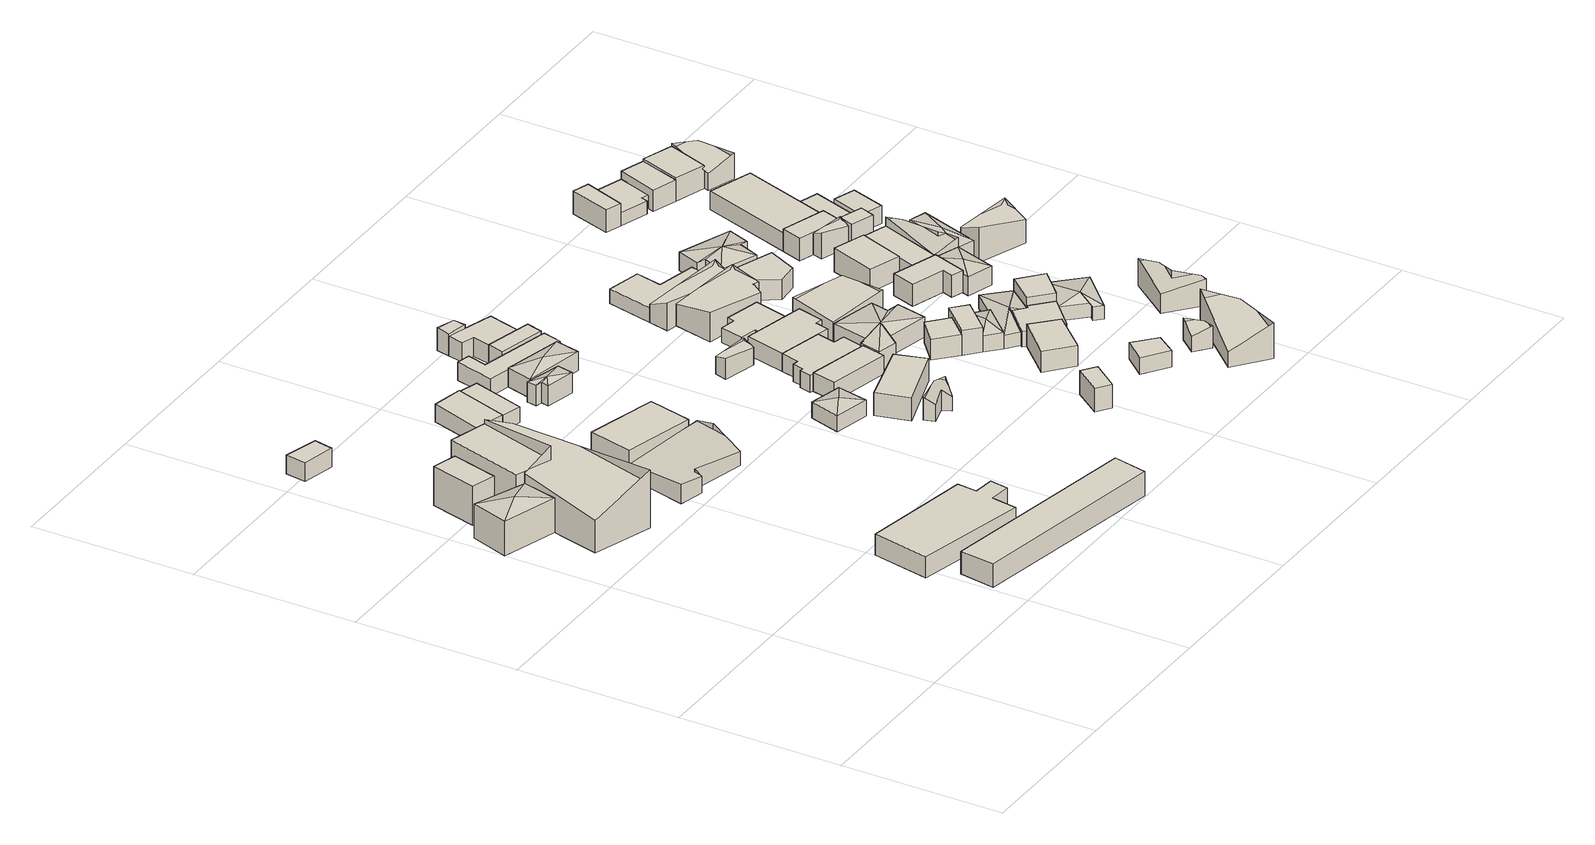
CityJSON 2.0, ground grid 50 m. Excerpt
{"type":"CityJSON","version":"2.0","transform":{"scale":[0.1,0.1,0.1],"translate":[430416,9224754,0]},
"CityObjects":{
"building1":{"type":"Building","attributes":{"Building Type":"Industrial","Roof Shape":"hip","Roof Material":"Concrete Glazed Tile","Roof Material Code":1,"Roof Direction":"southwest","Building Height":10.67,"Roof Slope":29.5,"Footprint Area":208.56,"Solar PV Capacity Low":30.13,"Solar PV Capacity High":39.57,"Solar Annual Energy Low":43446,"Solar Annual Energy High":57259,"Suitable PV Area":179.88},"geometry":[{"type":"MultiSurface","lod":"2.2","boundaries":[[[0,1,2,3]],[[3,2,4,5]],[[2,1,6,4]],[[1,0,7,6]],[[0,3,5,7]],[[5,4,8]],[[4,6,8]],[[6,7,8]],[[7,5,8]]]}]},
"building2":{"type":"Building","attributes":{"Building Type":"Industrial","Roof Shape":"flat","Roof Material":"Clay Tile Shingle","Roof Material Code":3,"Roof Direction":"southwest","Building Height":12.11,"Roof Slope":8.6,"Footprint Area":118.27,"Solar PV Capacity Low":17.09,"Solar PV Capacity High":22.44,"Solar Annual Energy Low":24638,"Solar Annual Energy High":32471,"Suitable PV Area":102.01},"geometry":[{"type":"MultiSurface","lod":"2.2","boundaries":[[[9,10,11,12]],[[12,11,13,14]],[[11,10,15,13]],[[10,9,16,15]],[[9,12,14,16]],[[14,13,15,16]]]}]},
"building3":{"type":"Building","attributes":{"Building Type":"Industrial","Roof Shape":"gable","Roof Material":"Metal Sheet","Roof Material Code":5,"Roof Direction":"southwest","Building Height":10.11,"Roof Slope":31.7,"Footprint Area":805.41,"Solar PV Capacity Low":116.36,"Solar PV Capacity High":152.83,"Solar Annual Energy Low":167783,"Solar Annual Energy High":221124,"Suitable PV Area":694.67},"geometry":[{"type":"MultiSurface","lod":"2.2","boundaries":[[[17,18,19,3,20,21]],[[21,20,22,23]],[[20,3,24,22]],[[3,19,25,24]],[[19,18,26,25]],[[18,17,27,26]],[[17,21,23,27]],[[23,22,24,25,26,27]]]}]},
"building4":{"type":"Building","attributes":{"Building Type":"Industrial","Roof Shape":"flat","Roof Material":"Metal Sheet","Roof Material Code":5,"Roof Direction":"southwest","Building Height":14.42,"Roof Slope":10.5,"Footprint Area":312.59,"Solar PV Capacity Low":45.16,"Solar PV Capacity High":59.31,"Solar Annual Energy Low":65119,"Solar Annual Energy High":85821,"Suitable PV Area":269.61},"geometry":[{"type":"MultiSurface","lod":"2.2","boundaries":[[[28,29,3,19,18]],[[18,19,30,31]],[[19,3,32,30]],[[3,29,33,32]],[[29,28,34,33]],[[28,18,31,34]],[[31,30,32,33,34]]]}]},
"building5":{"type":"Building","attributes":{"Building Type":"Residential","Roof Shape":"flat","Roof Material":"Clay Tile Shingle","Roof Material Code":3,"Roof Direction":"northwest","Building Height":5.85,"Roof Slope":6.4,"Footprint Area":65.48,"Solar PV Capacity Low":8.2,"Solar PV Capacity High":10.77,"Solar Annual Energy Low":11823,"Solar Annual Energy High":15581,"Suitable PV Area":48.95},"geometry":[{"type":"MultiSurface","lod":"2.2","boundaries":[[[35,36,37,38]],[[38,37,39,40]],[[37,36,41,39]],[[36,35,42,41]],[[35,38,40,42]],[[40,39,41,42]]]}]},
"building6":{"type":"Building","attributes":{"Building Type":"Residential","Roof Shape":"flat","Roof Material":"Concrete Glazed Tile","Roof Material Code":1,"Roof Direction":"southwest","Building Height":6.64,"Roof Slope":14.6,"Footprint Area":695.67,"Solar PV Capacity Low":87.1,"Solar PV Capacity High":114.4,"Solar Annual Energy Low":125599,"Solar Annual Energy High":165530,"Suitable PV Area":520.02},"geometry":[{"type":"MultiSurface","lod":"2.2","boundaries":[[[43,44,45,46,47,48,49,50]],[[50,49,51,52]],[[49,48,53,51]],[[48,47,54,53]],[[47,46,55,54]],[[46,45,56,55]],[[45,44,57,56]],[[44,43,58,57]],[[43,50,52,58]],[[52,51,53,54,55,56,57,58]]]}]},
"building7":{"type":"Building","attributes":{"Building Type":"Residential","Roof Shape":"shed","Roof Material":"Concrete Glazed Tile","Roof Material Code":1,"Roof Direction":"southwest","Building Height":6.95,"Roof Slope":16.2,"Footprint Area":702.13,"Solar PV Capacity Low":87.91,"Solar PV Capacity High":115.47,"Solar Annual Energy Low":126765,"Solar Annual Energy High":167066,"Suitable PV Area":524.84},"geometry":[{"type":"MultiSurface","lod":"2.2","boundaries":[[[59,60,61,62]],[[62,61,63,64]],[[61,60,65,63]],[[60,59,66,65]],[[59,62,64,66]],[[64,63,65,66]]]}]},
"building8":{"type":"Building","attributes":{"Building Type":"Residential","Roof Shape":"gable","Roof Material":"Concrete Glazed Tile","Roof Material Code":1,"Roof Direction":"southwest","Building Height":4.37,"Roof Slope":26.3,"Footprint Area":436.57,"Solar PV Capacity Low":54.66,"Solar PV Capacity High":71.79,"Solar Annual Energy Low":78820,"Solar Annual Energy High":103878,"Suitable PV Area":326.34},"geometry":[{"type":"MultiSurface","lod":"2.2","boundaries":[[[67,68,69,70,71,72,73]],[[73,72,74,75]],[[72,71,76,74]],[[71,70,77,76]],[[70,69,78,77]],[[69,68,79,78]],[[68,67,80,79]],[[67,73,75,80]],[[75,74,76,77,78,79,80]]]}]},
"building9":{"type":"Building","attributes":{"Building Type":"Residential","Roof Shape":"shed","Roof Material":"Concrete Glazed Tile","Roof Material Code":1,"Roof Direction":"southwest","Building Height":7.36,"Roof Slope":11.4,"Footprint Area":318.45,"Solar PV Capacity Low":39.87,"Solar PV Capacity High":52.37,"Solar Annual Energy Low":57495,"Solar Annual Energy High":75773,"Suitable PV Area":238.04},"geometry":[{"type":"MultiSurface","lod":"2.2","boundaries":[[[81,82,83,84]],[[84,83,85,86]],[[83,82,87,85]],[[82,81,88,87]],[[81,84,86,88]],[[86,85,87,88]]]}]},
"building10":{"type":"Building","attributes":{"Building Type":"Residential","Roof Shape":"shed","Roof Material":"Clay Tile Shingle","Roof Material Code":3,"Roof Direction":"northwest","Building Height":5.05,"Roof Slope":18.9,"Footprint Area":160.25,"Solar PV Capacity Low":20.06,"Solar PV Capacity High":26.35,"Solar Annual Energy Low":28931,"Solar Annual Energy High":38129,"Suitable PV Area":119.78},"geometry":[{"type":"MultiSurface","lod":"2.2","boundaries":[[[89,90,91,92]],[[92,91,93,94]],[[91,90,95,93]],[[90,89,96,95]],[[89,92,94,96]],[[94,93,95,96]]]}]},
"building11":{"type":"Building","attributes":{"Building Type":"Residential","Roof Shape":"shed","Roof Material":"Clay Tile Shingle","Roof Material Code":3,"Roof Direction":"northwest","Building Height":4.88,"Roof Slope":10.8,"Footprint Area":107.5,"Solar PV Capacity Low":13.46,"Solar PV Capacity High":17.68,"Solar Annual Energy Low":19408,"Solar Annual Energy High":25578,"Suitable PV Area":80.36},"geometry":[{"type":"MultiSurface","lod":"2.2","boundaries":[[[92,91,97,98]],[[98,97,99,100]],[[97,91,101,99]],[[91,92,102,101]],[[92,98,100,102]],[[100,99,101,102]]]}]},
"building12":{"type":"Building","attributes":{"Building Type":"Residential","Roof Shape":"hip","Roof Material":"Concrete Glazed Tile","Roof Material Code":1,"Roof Direction":"southwest","Building Height":6.33,"Roof Slope":26,"Footprint Area":57.21,"Solar PV Capacity Low":7.16,"Solar PV Capacity High":9.41,"Solar Annual Energy Low":10330,"Solar Annual Energy High":13614,"Suitable PV Area":42.77},"geometry":[{"type":"MultiSurface","lod":"2.2","boundaries":[[[103,104,105,106,107,108]],[[108,107,109,110]],[[107,106,111,109]],[[106,105,112,111]],[[105,104,113,112]],[[104,103,114,113]],[[103,108,110,114]],[[110,109,115]],[[109,111,115]],[[111,112,115]],[[112,113,115]],[[113,114,115]],[[114,110,115]]]}]},
"building13":{"type":"Building","attributes":{"Building Type":"Residential","Roof Shape":"hip","Roof Material":"Concrete Glazed Tile","Roof Material Code":1,"Roof Direction":"southwest","Building Height":5.02,"Roof Slope":27,"Footprint Area":108.04,"Solar PV Capacity Low":13.53,"Solar PV Capacity High":17.77,"Solar Annual Energy Low":19506,"Solar Annual Energy High":25707,"Suitable PV Area":80.76},"geometry":[{"type":"MultiSurface","lod":"2.2","boundaries":[[[116,117,118,119]],[[119,118,120,121]],[[118,117,122,120]],[[117,116,123,122]],[[116,119,121,123]],[[121,120,124]],[[120,122,124]],[[122,123,124]],[[123,121,124]]]}]},
"building14":{"type":"Building","attributes":{"Building Type":"Residential","Roof Shape":"hip","Roof Material":"Concrete Glazed Tile","Roof Material Code":1,"Roof Direction":"northwest","Building Height":5.89,"Roof Slope":22.6,"Footprint Area":155.96,"Solar PV Capacity Low":19.53,"Solar PV Capacity High":25.65,"Solar Annual Energy Low":28158,"Solar Annual Energy High":37110,"Suitable PV Area":116.58},"geometry":[{"type":"MultiSurface","lod":"2.2","boundaries":[[[125,126,127,128]],[[128,127,129,130]],[[127,126,131,129]],[[126,125,132,131]],[[125,128,130,132]],[[130,129,133]],[[129,131,133]],[[131,132,133]],[[132,130,133]]]}]},
"building15":{"type":"Building","attributes":{"Building Type":"Residential","Roof Shape":"shed","Roof Material":"Concrete Glazed Tile","Roof Material Code":1,"Roof Direction":"northwest","Building Height":5.31,"Roof Slope":15.1,"Footprint Area":188.14,"Solar PV Capacity Low":23.56,"Solar PV Capacity High":30.94,"Solar Annual Energy Low":33968,"Solar Annual Energy High":44766,"Suitable PV Area":140.63},"geometry":[{"type":"MultiSurface","lod":"2.2","boundaries":[[[134,135,136,137,138,139]],[[139,138,140,141]],[[138,137,142,140]],[[137,136,143,142]],[[136,135,144,143]],[[135,134,145,144]],[[134,139,141,145]],[[141,140,142,143,144,145]]]}]},
"building16":{"type":"Building","attributes":{"Building Type":"Residential","Roof Shape":"gable","Roof Material":"Concrete Glazed Tile","Roof Material Code":1,"Roof Direction":"northwest","Building Height":4.64,"Roof Slope":34.8,"Footprint Area":55.04,"Solar PV Capacity Low":6.89,"Solar PV Capacity High":9.05,"Solar Annual Energy Low":9937,"Solar Annual Energy High":13096,"Suitable PV Area":41.14},"geometry":[{"type":"MultiSurface","lod":"2.2","boundaries":[[[146,147,148,149,150,151]],[[151,150,152,153]],[[150,149,154,152]],[[149,148,155,154]],[[148,147,156,155]],[[147,146,157,156]],[[146,151,153,157]],[[153,152,154,155,156,157]]]}]},
"building17":{"type":"Building","attributes":{"Building Type":"Residential","Roof Shape":"gable","Roof Material":"Concrete Glazed Tile","Roof Material Code":1,"Roof Direction":"southwest","Building Height":6.8,"Roof Slope":27.1,"Footprint Area":25.08,"Solar PV Capacity Low":3.14,"Solar PV Capacity High":4.12,"Solar Annual Energy Low":4528,"Solar Annual Energy High":5968,"Suitable PV Area":18.75},"geometry":[{"type":"MultiSurface","lod":"2.2","boundaries":[[[158,159,160,161]],[[161,160,162,163]],[[160,159,164,162]],[[159,158,165,164]],[[158,161,163,165]],[[163,162,164,165]]]}]},
"building18":{"type":"Building","attributes":{"Building Type":"Residential","Roof Shape":"shed","Roof Material":"Concrete Glazed Tile","Roof Material Code":1,"Roof Direction":"northwest","Building Height":5.64,"Roof Slope":14.3,"Footprint Area":75.56,"Solar PV Capacity Low":9.46,"Solar PV Capacity High":12.43,"Solar Annual Energy Low":13642,"Solar Annual Energy High":17979,"Suitable PV Area":56.48},"geometry":[{"type":"MultiSurface","lod":"2.2","boundaries":[[[166,167,168,169]],[[169,168,170,171]],[[168,167,172,170]],[[167,166,173,172]],[[166,169,171,173]],[[171,170,172,173]]]}]},
"building19":{"type":"Building","attributes":{"Building Type":"Residential","Roof Shape":"shed","Roof Material":"Concrete Glazed Tile","Roof Material Code":1,"Roof Direction":"northwest","Building Height":5.72,"Roof Slope":15.3,"Footprint Area":134.61,"Solar PV Capacity Low":16.85,"Solar PV Capacity High":22.14,"Solar Annual Energy Low":24303,"Solar Annual Energy High":32030,"Suitable PV Area":100.62},"geometry":[{"type":"MultiSurface","lod":"2.2","boundaries":[[[159,174,175,166,176,177]],[[177,176,178,179]],[[176,166,180,178]],[[166,175,181,180]],[[175,174,182,181]],[[174,159,183,182]],[[159,177,179,183]],[[179,178,180,181,182,183]]]}]},
"building20":{"type":"Building","attributes":{"Building Type":"Residential","Roof Shape":"flat","Roof Material":"Clay Tile Shingle","Roof Material Code":3,"Roof Direction":"northwest","Building Height":7.11,"Roof Slope":5.8,"Footprint Area":214.76,"Solar PV Capacity Low":26.89,"Solar PV Capacity High":35.32,"Solar Annual Energy Low":38773,"Solar Annual Energy High":51100,"Suitable PV Area":160.53},"geometry":[{"type":"MultiSurface","lod":"2.2","boundaries":[[[184,185,186,187]],[[187,186,188,189]],[[186,185,190,188]],[[185,184,191,190]],[[184,187,189,191]],[[189,188,190,191]]]}]},
"building21":{"type":"Building","attributes":{"Building Type":"Residential","Roof Shape":"gable","Roof Material":"Concrete Glazed Tile","Roof Material Code":1,"Roof Direction":"southwest","Building Height":5.4,"Roof Slope":26.7,"Footprint Area":42.55,"Solar PV Capacity Low":5.33,"Solar PV Capacity High":7,"Solar Annual Energy Low":7683,"Solar Annual Energy High":10126,"Suitable PV Area":31.81},"geometry":[{"type":"MultiSurface","lod":"2.2","boundaries":[[[192,193,194,195]],[[195,194,196,197]],[[194,193,198,196]],[[193,192,199,198]],[[192,195,197,199]],[[197,196,198,199]]]}]},
"building22":{"type":"Building","attributes":{"Building Type":"Residential","Roof Shape":"flat","Roof Material":"Concrete Glazed Tile","Roof Material Code":1,"Roof Direction":"northwest","Building Height":5.8,"Roof Slope":5.7,"Footprint Area":149.47,"Solar PV Capacity Low":18.71,"Solar PV Capacity High":24.58,"Solar Annual Energy Low":26985,"Solar Annual Energy High":35564,"Suitable PV Area":111.73},"geometry":[{"type":"MultiSurface","lod":"2.2","boundaries":[[[200,201,202,203]],[[203,202,204,205]],[[202,201,206,204]],[[201,200,207,206]],[[200,203,205,207]],[[205,204,206,207]]]}]},
"building23":{"type":"Building","attributes":{"Building Type":"Residential","Roof Shape":"shed","Roof Material":"Concrete Glazed Tile","Roof Material Code":1,"Roof Direction":"northwest","Building Height":5.2,"Roof Slope":13.5,"Footprint Area":230.67,"Solar PV Capacity Low":28.88,"Solar PV Capacity High":37.93,"Solar Annual Energy Low":41646,"Solar Annual Energy High":54886,"Suitable PV Area":172.43},"geometry":[{"type":"MultiSurface","lod":"2.2","boundaries":[[[208,209,210,211,212,213,214,215,216,217]],[[217,216,218,219]],[[216,215,220,218]],[[215,214,221,220]],[[214,213,222,221]],[[213,212,223,222]],[[212,211,224,223]],[[211,210,225,224]],[[210,209,226,225]],[[209,208,227,226]],[[208,217,219,227]],[[219,218,220,221,222,223,224,225,226,227]]]}]},
"building24":{"type":"Building","attributes":{"Building Type":"Residential","Roof Shape":"shed","Roof Material":"Concrete Glazed Tile","Roof Material Code":1,"Roof Direction":"northwest","Building Height":7.35,"Roof Slope":10,"Footprint Area":52.81,"Solar PV Capacity Low":6.61,"Solar PV Capacity High":8.68,"Solar Annual Energy Low":9535,"Solar Annual Energy High":12566,"Suitable PV Area":39.48},"geometry":[{"type":"MultiSurface","lod":"2.2","boundaries":[[[228,229,230,231]],[[231,230,232,233]],[[230,229,234,232]],[[229,228,235,234]],[[228,231,233,235]],[[233,232,234,235]]]}]},
"building25":{"type":"Building","attributes":{"Building Type":"Residential","Roof Shape":"shed","Roof Material":"Asbestos Sheet","Roof Material Code":4,"Roof Direction":"northwest","Building Height":5.54,"Roof Slope":10.3,"Footprint Area":242.35,"Solar PV Capacity Low":30.34,"Solar PV Capacity High":39.85,"Solar Annual Energy Low":43755,"Solar Annual Energy High":57665,"Suitable PV Area":181.16},"geometry":[{"type":"MultiSurface","lod":"2.2","boundaries":[[[236,209,237,238,239,240]],[[240,239,241,242]],[[239,238,243,241]],[[238,237,244,243]],[[237,209,226,244]],[[209,236,245,226]],[[236,240,242,245]],[[242,241,243,244,226,245]]]}]},
"building26":{"type":"Building","attributes":{"Building Type":"Residential","Roof Shape":"shed","Roof Material":"Concrete Glazed Tile","Roof Material Code":1,"Roof Direction":"northwest","Building Height":4.38,"Roof Slope":10.9,"Footprint Area":171.51,"Solar PV Capacity Low":21.47,"Solar PV Capacity High":28.2,"Solar Annual Energy Low":30965,"Solar Annual Energy High":40809,"Suitable PV Area":128.2},"geometry":[{"type":"MultiSurface","lod":"2.2","boundaries":[[[246,247,248,249,250,251,252,253]],[[253,252,254,255]],[[252,251,256,254]],[[251,250,257,256]],[[250,249,258,257]],[[249,248,259,258]],[[248,247,260,259]],[[247,246,261,260]],[[246,253,255,261]],[[255,254,256,257,258,259,260,261]]]}]},
"building27":{"type":"Building","attributes":{"Building Type":"Residential","Roof Shape":"hip","Roof Material":"Concrete Glazed Tile","Roof Material Code":1,"Roof Direction":"northwest","Building Height":6.2,"Roof Slope":20.8,"Footprint Area":301.31,"Solar PV Capacity Low":37.73,"Solar PV Capacity High":49.55,"Solar Annual Energy Low":54400,"Solar Annual Energy High":71694,"Suitable PV Area":225.23},"geometry":[{"type":"MultiSurface","lod":"2.2","boundaries":[[[262,263,264,265,266,267,268,269,270,271]],[[271,270,272,273]],[[270,269,274,272]],[[269,268,275,274]],[[268,267,276,275]],[[267,266,277,276]],[[266,265,278,277]],[[265,264,279,278]],[[264,263,280,279]],[[263,262,281,280]],[[262,271,273,281]],[[273,272,282]],[[272,274,282]],[[274,275,282]],[[275,276,282]],[[276,277,282]],[[277,278,282]],[[278,279,282]],[[279,280,282]],[[280,281,282]],[[281,273,282]]]}]},
"building28":{"type":"Building","attributes":{"Building Type":"Residential","Roof Shape":"flat","Roof Material":"Concrete Glazed Tile","Roof Material Code":1,"Roof Direction":"northwest","Building Height":6.45,"Roof Slope":12.7,"Footprint Area":76.28,"Solar PV Capacity Low":9.55,"Solar PV Capacity High":12.54,"Solar Annual Energy Low":13771,"Solar Annual Energy High":18150,"Suitable PV Area":57.02},"geometry":[{"type":"MultiSurface","lod":"2.2","boundaries":[[[283,284,285,286]],[[286,285,287,288]],[[285,284,289,287]],[[284,283,290,289]],[[283,286,288,290]],[[288,287,289,290]]]}]},
"building29":{"type":"Building","attributes":{"Building Type":"Residential","Roof Shape":"gable","Roof Material":"Concrete Glazed Tile","Roof Material Code":1,"Roof Direction":"northwest","Building Height":6.84,"Roof Slope":31.4,"Footprint Area":269.15,"Solar PV Capacity Low":33.7,"Solar PV Capacity High":44.26,"Solar Annual Energy Low":48594,"Solar Annual Energy High":64043,"Suitable PV Area":201.19},"geometry":[{"type":"MultiSurface","lod":"2.2","boundaries":[[[291,292,293,294,295,296]],[[296,295,297,298]],[[295,294,299,297]],[[294,293,300,299]],[[293,292,301,300]],[[292,291,302,301]],[[291,296,298,302]],[[298,297,299,300,301,302]]]}]},
"building30":{"type":"Building","attributes":{"Building Type":"Residential","Roof Shape":"shed","Roof Material":"Concrete Glazed Tile","Roof Material Code":1,"Roof Direction":"northwest","Building Height":6.44,"Roof Slope":14.1,"Footprint Area":144.05,"Solar PV Capacity Low":18.04,"Solar PV Capacity High":23.69,"Solar Annual Energy Low":26007,"Solar Annual Energy High":34275,"Suitable PV Area":107.68},"geometry":[{"type":"MultiSurface","lod":"2.2","boundaries":[[[303,304,305,306]],[[306,305,307,308]],[[305,304,309,307]],[[304,303,310,309]],[[303,306,308,310]],[[308,307,309,310]]]}]},
"building31":{"type":"Building","attributes":{"Building Type":"Residential","Roof Shape":"flat","Roof Material":"Concrete Glazed Tile","Roof Material Code":1,"Roof Direction":"northwest","Building Height":7.74,"Roof Slope":11.6,"Footprint Area":73.11,"Solar PV Capacity Low":9.15,"Solar PV Capacity High":12.02,"Solar Annual Energy Low":13200,"Solar Annual Energy High":17397,"Suitable PV Area":54.65},"geometry":[{"type":"MultiSurface","lod":"2.2","boundaries":[[[311,284,312,313]],[[313,312,314,315]],[[312,284,316,314]],[[284,311,317,316]],[[311,313,315,317]],[[315,314,316,317]]]}]},
"building32":{"type":"Building","attributes":{"Building Type":"Residential","Roof Shape":"gable","Roof Material":"Asbestos Sheet","Roof Material Code":4,"Roof Direction":"northwest","Building Height":5.64,"Roof Slope":29.8,"Footprint Area":161.4,"Solar PV Capacity Low":20.21,"Solar PV Capacity High":26.54,"Solar Annual Energy Low":29139,"Solar Annual Energy High":38403,"Suitable PV Area":120.65},"geometry":[{"type":"MultiSurface","lod":"2.2","boundaries":[[[318,319,296,320]],[[320,296,321,322]],[[296,319,323,321]],[[319,318,324,323]],[[318,320,322,324]],[[322,321,323,324]]]}]},
"building33":{"type":"Building","attributes":{"Building Type":"Residential","Roof Shape":"flat","Roof Material":"Concrete Glazed Tile","Roof Material Code":1,"Roof Direction":"northwest","Building Height":5.08,"Roof Slope":12.5,"Footprint Area":73.82,"Solar PV Capacity Low":9.24,"Solar PV Capacity High":12.14,"Solar Annual Energy Low":13328,"Solar Annual Energy High":17565,"Suitable PV Area":55.18},"geometry":[{"type":"MultiSurface","lod":"2.2","boundaries":[[[325,326,327,328]],[[328,327,329,330]],[[327,326,331,329]],[[326,325,332,331]],[[325,328,330,332]],[[330,329,331,332]]]}]},
"building34":{"type":"Building","attributes":{"Building Type":"Residential","Roof Shape":"hip","Roof Material":"Concrete Glazed Tile","Roof Material Code":1,"Roof Direction":"northwest","Building Height":4.99,"Roof Slope":27.8,"Footprint Area":73.83,"Solar PV Capacity Low":9.24,"Solar PV Capacity High":12.14,"Solar Annual Energy Low":13330,"Solar Annual Energy High":17568,"Suitable PV Area":55.19},"geometry":[{"type":"MultiSurface","lod":"2.2","boundaries":[[[313,312,333,334]],[[334,333,335,336]],[[333,312,337,335]],[[312,313,338,337]],[[313,334,336,338]],[[336,335,339]],[[335,337,339]],[[337,338,339]],[[338,336,339]]]}]},
"building35":{"type":"Building","attributes":{"Building Type":"Residential","Roof Shape":"gable","Roof Material":"Asbestos Sheet","Roof Material Code":4,"Roof Direction":"northwest","Building Height":6.66,"Roof Slope":31,"Footprint Area":289.37,"Solar PV Capacity Low":36.23,"Solar PV Capacity High":47.59,"Solar Annual Energy Low":52245,"Solar Annual Energy High":68854,"Suitable PV Area":216.31},"geometry":[{"type":"MultiSurface","lod":"2.2","boundaries":[[[340,341,342,343]],[[343,342,344,345]],[[342,341,346,344]],[[341,340,347,346]],[[340,343,345,347]],[[345,344,346,347]]]}]},
"building36":{"type":"Building","attributes":{"Building Type":"Residential","Roof Shape":"flat","Roof Material":"Asbestos Sheet","Roof Material Code":4,"Roof Direction":"northwest","Building Height":4.63,"Roof Slope":12,"Footprint Area":236.99,"Solar PV Capacity Low":29.67,"Solar PV Capacity High":38.97,"Solar Annual Energy Low":42787,"Solar Annual Energy High":56390,"Suitable PV Area":177.15},"geometry":[{"type":"MultiSurface","lod":"2.2","boundaries":[[[348,349,350,318,351,352]],[[352,351,353,354]],[[351,318,355,353]],[[318,350,356,355]],[[350,349,357,356]],[[349,348,358,357]],[[348,352,354,358]],[[354,353,355,356,357,358]]]}]},
"building37":{"type":"Building","attributes":{"Building Type":"Residential","Roof Shape":"shed","Roof Material":"Concrete Glazed Tile","Roof Material Code":1,"Roof Direction":"northwest","Building Height":4.7,"Roof Slope":10.8,"Footprint Area":150.01,"Solar PV Capacity Low":18.78,"Solar PV Capacity High":24.67,"Solar Annual Energy Low":27084,"Solar Annual Energy High":35694,"Suitable PV Area":112.13},"geometry":[{"type":"MultiSurface","lod":"2.2","boundaries":[[[359,303,360,361,362,363,364,365,366,367]],[[367,366,368,369]],[[366,365,370,368]],[[365,364,371,370]],[[364,363,372,371]],[[363,362,373,372]],[[362,361,374,373]],[[361,360,375,374]],[[360,303,376,375]],[[303,359,377,376]],[[359,367,369,377]],[[369,368,370,371,372,373,374,375,376,377]]]}]},
"building38":{"type":"Building","attributes":{"Building Type":"Residential","Roof Shape":"hip","Roof Material":"Concrete Glazed Tile","Roof Material Code":1,"Roof Direction":"northwest","Building Height":4.21,"Roof Slope":21.9,"Footprint Area":165.76,"Solar PV Capacity Low":20.75,"Solar PV Capacity High":27.26,"Solar Annual Energy Low":29927,"Solar Annual Energy High":39441,"Suitable PV Area":123.91},"geometry":[{"type":"MultiSurface","lod":"2.2","boundaries":[[[367,366,365,378,379,333]],[[333,379,380,381]],[[379,378,382,380]],[[378,365,383,382]],[[365,366,384,383]],[[366,367,385,384]],[[367,333,381,385]],[[381,380,386]],[[380,382,386]],[[382,383,386]],[[383,384,386]],[[384,385,386]],[[385,381,386]]]}]},
"building39":{"type":"Building","attributes":{"Building Type":"Residential","Roof Shape":"gable","Roof Material":"Concrete Glazed Tile","Roof Material Code":1,"Roof Direction":"northwest","Building Height":4.7,"Roof Slope":28.7,"Footprint Area":39.7,"Solar PV Capacity Low":4.97,"Solar PV Capacity High":6.53,"Solar Annual Energy Low":7167,"Solar Annual Energy High":9446,"Suitable PV Area":29.67},"geometry":[{"type":"MultiSurface","lod":"2.2","boundaries":[[[387,388,389,390]],[[390,389,391,392]],[[389,388,393,391]],[[388,387,394,393]],[[387,390,392,394]],[[392,391,393,394]]]}]},
"building40":{"type":"Building","attributes":{"Building Type":"Residential","Roof Shape":"shed","Roof Material":"Concrete Glazed Tile","Roof Material Code":1,"Roof Direction":"northwest","Building Height":6.2,"Roof Slope":16.8,"Footprint Area":126.91,"Solar PV Capacity Low":15.89,"Solar PV Capacity High":20.87,"Solar Annual Energy Low":22912,"Solar Annual Energy High":30196,"Suitable PV Area":94.86},"geometry":[{"type":"MultiSurface","lod":"2.2","boundaries":[[[395,396,397,398,399,400]],[[400,399,401,402]],[[399,398,403,401]],[[398,397,404,403]],[[397,396,405,404]],[[396,395,406,405]],[[395,400,402,406]],[[402,401,403,404,405,406]]]}]},
"building41":{"type":"Building","attributes":{"Building Type":"Residential","Roof Shape":"gable","Roof Material":"Concrete Glazed Tile","Roof Material Code":1,"Roof Direction":"northwest","Building Height":4.84,"Roof Slope":34.2,"Footprint Area":304.34,"Solar PV Capacity Low":38.11,"Solar PV Capacity High":50.05,"Solar Annual Energy Low":54947,"Solar Annual Energy High":72416,"Suitable PV Area":227.5},"geometry":[{"type":"MultiSurface","lod":"2.2","boundaries":[[[407,408,409,410]],[[410,409,411,412]],[[409,408,413,411]],[[408,407,414,413]],[[407,410,412,414]],[[412,411,413,414]]]}]},
"building42":{"type":"Building","attributes":{"Building Type":"Residential","Roof Shape":"shed","Roof Material":"Concrete Glazed Tile","Roof Material Code":1,"Roof Direction":"northwest","Building Height":7.29,"Roof Slope":19.5,"Footprint Area":89.71,"Solar PV Capacity Low":11.23,"Solar PV Capacity High":14.75,"Solar Annual Energy Low":16196,"Solar Annual Energy High":21346,"Suitable PV Area":67.06},"geometry":[{"type":"MultiSurface","lod":"2.2","boundaries":[[[363,362,415,378]],[[378,415,416,417]],[[415,362,418,416]],[[362,363,419,418]],[[363,378,417,419]],[[417,416,418,419]]]}]},
"building43":{"type":"Building","attributes":{"Building Type":"Residential","Roof Shape":"hip","Roof Material":"Concrete Glazed Tile","Roof Material Code":1,"Roof Direction":"northwest","Building Height":5.71,"Roof Slope":28.7,"Footprint Area":213.5,"Solar PV Capacity Low":26.73,"Solar PV Capacity High":35.11,"Solar Annual Energy Low":38546,"Solar Annual Energy High":50801,"Suitable PV Area":159.59},"geometry":[{"type":"MultiSurface","lod":"2.2","boundaries":[[[420,421,422,423,424,425,426,427]],[[427,426,428,429]],[[426,425,430,428]],[[425,424,431,430]],[[424,423,432,431]],[[423,422,433,432]],[[422,421,434,433]],[[421,420,435,434]],[[420,427,429,435]],[[429,428,436]],[[428,430,436]],[[430,431,436]],[[431,432,436]],[[432,433,436]],[[433,434,436]],[[434,435,436]],[[435,429,436]]]}]},
"building44":{"type":"Building","attributes":{"Building Type":"Residential","Roof Shape":"flat","Roof Material":"Concrete Glazed Tile","Roof Material Code":1,"Roof Direction":"northwest","Building Height":6.8,"Roof Slope":10.7,"Footprint Area":127.71,"Solar PV Capacity Low":15.99,"Solar PV Capacity High":21,"Solar Annual Energy Low":23058,"Solar Annual Energy High":30388,"Suitable PV Area":95.47},"geometry":[{"type":"MultiSurface","lod":"2.2","boundaries":[[[437,438,439,440,441,442]],[[442,441,443,444]],[[441,440,445,443]],[[440,439,446,445]],[[439,438,447,446]],[[438,437,448,447]],[[437,442,444,448]],[[444,443,445,446,447,448]]]}]},
"building45":{"type":"Building","attributes":{"Building Type":"Residential","Roof Shape":"hip","Roof Material":"Concrete Glazed Tile","Roof Material Code":1,"Roof Direction":"northwest","Building Height":4.25,"Roof Slope":27.9,"Footprint Area":167.17,"Solar PV Capacity Low":20.93,"Solar PV Capacity High":27.49,"Solar Annual Energy Low":30181,"Solar Annual Energy High":39777,"Suitable PV Area":124.96},"geometry":[{"type":"MultiSurface","lod":"2.2","boundaries":[[[449,361,450,451,452,453]],[[453,452,454,455]],[[452,451,456,454]],[[451,450,457,456]],[[450,361,458,457]],[[361,449,459,458]],[[449,453,455,459]],[[455,454,460]],[[454,456,460]],[[456,457,460]],[[457,458,460]],[[458,459,460]],[[459,455,460]]]}]},
"building46":{"type":"Building","attributes":{"Building Type":"Residential","Roof Shape":"shed","Roof Material":"Asbestos Sheet","Roof Material Code":4,"Roof Direction":"northwest","Building Height":7.14,"Roof Slope":12,"Footprint Area":151.3,"Solar PV Capacity Low":18.94,"Solar PV Capacity High":24.88,"Solar Annual Energy Low":27316,"Solar Annual Energy High":36001,"Suitable PV Area":113.1},"geometry":[{"type":"MultiSurface","lod":"2.2","boundaries":[[[461,462,463,464]],[[464,463,465,466]],[[463,462,467,465]],[[462,461,468,467]],[[461,464,466,468]],[[466,465,467,468]]]}]},
"building47":{"type":"Building","attributes":{"Building Type":"Residential","Roof Shape":"hip","Roof Material":"Concrete Glazed Tile","Roof Material Code":1,"Roof Direction":"northwest","Building Height":5.87,"Roof Slope":20.6,"Footprint Area":113.85,"Solar PV Capacity Low":14.25,"Solar PV Capacity High":18.72,"Solar Annual Energy Low":20555,"Solar Annual Energy High":27090,"Suitable PV Area":85.1},"geometry":[{"type":"MultiSurface","lod":"2.2","boundaries":[[[469,470,471,472]],[[472,471,473,474]],[[471,470,475,473]],[[470,469,476,475]],[[469,472,474,476]],[[474,473,477]],[[473,475,477]],[[475,476,477]],[[476,474,477]]]}]},
"building48":{"type":"Building","attributes":{"Building Type":"Residential","Roof Shape":"shed","Roof Material":"Concrete Glazed Tile","Roof Material Code":1,"Roof Direction":"northwest","Building Height":6.59,"Roof Slope":18.2,"Footprint Area":156.32,"Solar PV Capacity Low":19.57,"Solar PV Capacity High":25.71,"Solar Annual Energy Low":28223,"Solar Annual Energy High":37196,"Suitable PV Area":116.85},"geometry":[{"type":"MultiSurface","lod":"2.2","boundaries":[[[464,478,469,479]],[[479,469,480,481]],[[469,478,482,480]],[[478,464,483,482]],[[464,479,481,483]],[[481,480,482,483]]]}]},
"building49":{"type":"Building","attributes":{"Building Type":"Residential","Roof Shape":"gable","Roof Material":"Concrete Glazed Tile","Roof Material Code":1,"Roof Direction":"northwest","Building Height":6,"Roof Slope":30.2,"Footprint Area":122.23,"Solar PV Capacity Low":15.3,"Solar PV Capacity High":20.1,"Solar Annual Energy Low":22067,"Solar Annual Energy High":29083,"Suitable PV Area":91.37},"geometry":[{"type":"MultiSurface","lod":"2.2","boundaries":[[[484,485,486,487,488,489]],[[489,488,490,491]],[[488,487,492,490]],[[487,486,493,492]],[[486,485,494,493]],[[485,484,495,494]],[[484,489,491,495]],[[491,490,492,493,494,495]]]}]},
"building50":{"type":"Building","attributes":{"Building Type":"Residential","Roof Shape":"gable","Roof Material":"Concrete Glazed Tile","Roof Material Code":1,"Roof Direction":"northwest","Building Height":6.63,"Roof Slope":28.9,"Footprint Area":31.61,"Solar PV Capacity Low":3.96,"Solar PV Capacity High":5.2,"Solar Annual Energy Low":5707,"Solar Annual Energy High":7521,"Suitable PV Area":23.63},"geometry":[{"type":"MultiSurface","lod":"2.2","boundaries":[[[496,497,498,499]],[[499,498,500,501]],[[498,497,502,500]],[[497,496,503,502]],[[496,499,501,503]],[[501,500,502,503]]]}]},
"building51":{"type":"Building","attributes":{"Building Type":"Residential","Roof Shape":"flat","Roof Material":"Concrete Glazed Tile","Roof Material Code":1,"Roof Direction":"northwest","Building Height":7.03,"Roof Slope":6,"Footprint Area":96.12,"Solar PV Capacity Low":12.04,"Solar PV Capacity High":15.81,"Solar Annual Energy Low":17354,"Solar Annual Energy High":22872,"Suitable PV Area":71.85},"geometry":[{"type":"MultiSurface","lod":"2.2","boundaries":[[[504,505,499,506]],[[506,499,507,508]],[[499,505,509,507]],[[505,504,510,509]],[[504,506,508,510]],[[508,507,509,510]]]}]},
"building52":{"type":"Building","attributes":{"Building Type":"Residential","Roof Shape":"gable","Roof Material":"Asbestos Sheet","Roof Material Code":4,"Roof Direction":"northwest","Building Height":6.62,"Roof Slope":32.3,"Footprint Area":127.48,"Solar PV Capacity Low":15.96,"Solar PV Capacity High":20.96,"Solar Annual Energy Low":23016,"Solar Annual Energy High":30333,"Suitable PV Area":95.29},"geometry":[{"type":"MultiSurface","lod":"2.2","boundaries":[[[511,512,479,469,472,513]],[[513,472,514,515]],[[472,469,480,514]],[[469,479,516,480]],[[479,512,517,516]],[[512,511,518,517]],[[511,513,515,518]],[[515,514,480,516,517,518]]]}]},
"building53":{"type":"Building","attributes":{"Building Type":"Residential","Roof Shape":"shed","Roof Material":"Concrete Glazed Tile","Roof Material Code":1,"Roof Direction":"northwest","Building Height":7.03,"Roof Slope":12.1,"Footprint Area":68.58,"Solar PV Capacity Low":8.59,"Solar PV Capacity High":11.28,"Solar Annual Energy Low":12381,"Solar Annual Energy High":16317,"Suitable PV Area":51.26},"geometry":[{"type":"MultiSurface","lod":"2.2","boundaries":[[[519,520,521,522]],[[522,521,523,524]],[[521,520,525,523]],[[520,519,526,525]],[[519,522,524,526]],[[524,523,525,526]]]}]},
"building54":{"type":"Building","attributes":{"Building Type":"Residential","Roof Shape":"shed","Roof Material":"Concrete Glazed Tile","Roof Material Code":1,"Roof Direction":"northwest","Building Height":7.61,"Roof Slope":12.6,"Footprint Area":36.72,"Solar PV Capacity Low":4.6,"Solar PV Capacity High":6.04,"Solar Annual Energy Low":6630,"Solar Annual Energy High":8738,"Suitable PV Area":27.45},"geometry":[{"type":"MultiSurface","lod":"2.2","boundaries":[[[499,527,528,529]],[[529,528,530,531]],[[528,527,532,530]],[[527,499,533,532]],[[499,529,531,533]],[[531,530,532,533]]]}]},
"building55":{"type":"Building","attributes":{"Building Type":"Residential","Roof Shape":"hip","Roof Material":"Asbestos Sheet","Roof Material Code":4,"Roof Direction":"northwest","Building Height":5.58,"Roof Slope":22.6,"Footprint Area":110.38,"Solar PV Capacity Low":13.82,"Solar PV Capacity High":18.15,"Solar Annual Energy Low":19928,"Solar Annual Energy High":26264,"Suitable PV Area":82.51},"geometry":[{"type":"MultiSurface","lod":"2.2","boundaries":[[[534,472,535,536]],[[536,535,537,538]],[[535,472,539,537]],[[472,534,540,539]],[[534,536,538,540]],[[538,537,541]],[[537,539,541]],[[539,540,541]],[[540,538,541]]]}]},
"building56":{"type":"Building","attributes":{"Building Type":"Residential","Roof Shape":"flat","Roof Material":"Asbestos Sheet","Roof Material Code":4,"Roof Direction":"northwest","Building Height":4.05,"Roof Slope":8.3,"Footprint Area":150.74,"Solar PV Capacity Low":18.87,"Solar PV Capacity High":24.79,"Solar Annual Energy Low":27215,"Solar Annual Energy High":35867,"Suitable PV Area":112.68},"geometry":[{"type":"MultiSurface","lod":"2.2","boundaries":[[[542,543,519,522,544,545]],[[545,544,546,547]],[[544,522,548,546]],[[522,519,549,548]],[[519,543,550,549]],[[543,542,551,550]],[[542,545,547,551]],[[547,546,548,549,550,551]]]}]},
"building57":{"type":"Building","attributes":{"Building Type":"Residential","Roof Shape":"flat","Roof Material":"Concrete Glazed Tile","Roof Material Code":1,"Roof Direction":"northwest","Building Height":5.71,"Roof Slope":9,"Footprint Area":426.15,"Solar PV Capacity Low":53.36,"Solar PV Capacity High":70.08,"Solar Annual Energy Low":76939,"Solar Annual Energy High":101399,"Suitable PV Area":318.55},"geometry":[{"type":"MultiSurface","lod":"2.2","boundaries":[[[552,504,506,553]],[[553,506,554,555]],[[506,504,556,554]],[[504,552,557,556]],[[552,553,555,557]],[[555,554,556,557]]]}]},
"building58":{"type":"Building","attributes":{"Building Type":"Residential","Roof Shape":"gable","Roof Material":"Concrete Glazed Tile","Roof Material Code":1,"Roof Direction":"northwest","Building Height":7.41,"Roof Slope":32.9,"Footprint Area":127.94,"Solar PV Capacity Low":16.02,"Solar PV Capacity High":21.04,"Solar Annual Energy Low":23099,"Solar Annual Energy High":30443,"Suitable PV Area":95.64},"geometry":[{"type":"MultiSurface","lod":"2.2","boundaries":[[[558,559,560,561]],[[561,560,562,563]],[[560,559,564,562]],[[559,558,565,564]],[[558,561,563,565]],[[563,562,564,565]]]}]},
"building59":{"type":"Building","attributes":{"Building Type":"Residential","Roof Shape":"flat","Roof Material":"Concrete Glazed Tile","Roof Material Code":1,"Roof Direction":"northwest","Building Height":4.19,"Roof Slope":13.3,"Footprint Area":138.31,"Solar PV Capacity Low":17.32,"Solar PV Capacity High":22.75,"Solar Annual Energy Low":24971,"Solar Annual Energy High":32910,"Suitable PV Area":103.39},"geometry":[{"type":"MultiSurface","lod":"2.2","boundaries":[[[566,499,529,567]],[[567,529,568,569]],[[529,499,570,568]],[[499,566,571,570]],[[566,567,569,571]],[[569,568,570,571]]]}]},
"building60":{"type":"Building","attributes":{"Building Type":"Residential","Roof Shape":"flat","Roof Material":"Concrete Glazed Tile","Roof Material Code":1,"Roof Direction":"northwest","Building Height":6.64,"Roof Slope":6.4,"Footprint Area":105.22,"Solar PV Capacity Low":13.17,"Solar PV Capacity High":17.3,"Solar Annual Energy Low":18997,"Solar Annual Energy High":25037,"Suitable PV Area":78.65},"geometry":[{"type":"MultiSurface","lod":"2.2","boundaries":[[[543,572,573,574]],[[574,573,575,576]],[[573,572,577,575]],[[572,543,578,577]],[[543,574,576,578]],[[576,575,577,578]]]}]},
"building61":{"type":"Building","attributes":{"Building Type":"Residential","Roof Shape":"flat","Roof Material":"Concrete Glazed Tile","Roof Material Code":1,"Roof Direction":"northwest","Building Height":5.47,"Roof Slope":10.1,"Footprint Area":79.62,"Solar PV Capacity Low":9.97,"Solar PV Capacity High":13.09,"Solar Annual Energy Low":14374,"Solar Annual Energy High":18944,"Suitable PV Area":59.51},"geometry":[{"type":"MultiSurface","lod":"2.2","boundaries":[[[579,580,529,581]],[[581,529,582,583]],[[529,580,584,582]],[[580,579,585,584]],[[579,581,583,585]],[[583,582,584,585]]]}]},
"building62":{"type":"Building","attributes":{"Building Type":"Residential","Roof Shape":"shed","Roof Material":"Concrete Glazed Tile","Roof Material Code":1,"Roof Direction":"northwest","Building Height":7.11,"Roof Slope":11.7,"Footprint Area":134.18,"Solar PV Capacity Low":16.8,"Solar PV Capacity High":22.07,"Solar Annual Energy Low":24225,"Solar Annual Energy High":31927,"Suitable PV Area":100.3},"geometry":[{"type":"MultiSurface","lod":"2.2","boundaries":[[[586,573,587,588]],[[588,587,589,590]],[[587,573,591,589]],[[573,586,592,591]],[[586,588,590,592]],[[590,589,591,592]]]}]},
"building63":{"type":"Building","attributes":{"Building Type":"Residential","Roof Shape":"gable","Roof Material":"Asbestos Sheet","Roof Material Code":4,"Roof Direction":"northwest","Building Height":5.29,"Roof Slope":33.3,"Footprint Area":138.83,"Solar PV Capacity Low":17.38,"Solar PV Capacity High":22.83,"Solar Annual Energy Low":25064,"Solar Annual Energy High":33033,"Suitable PV Area":103.77},"geometry":[{"type":"MultiSurface","lod":"2.2","boundaries":[[[588,593,594,595]],[[595,594,596,597]],[[594,593,598,596]],[[593,588,599,598]],[[588,595,597,599]],[[597,596,598,599]]]}]}
},
"vertices":[
[43,1446,0],[3,1329,0],[176,1274,0],[204,1382,0],[176,1274,107],[204,1382,107],[3,1329,107],[43,1446,107],[107,1358,123],
[138,1626,0],[99,1482,0],[175,1460,0],[214,1604,0],[175,1460,121],[214,1604,121],[99,1482,121],[138,1626,121],
[467,1572,0],[367,1601,0],[291,1353,0],[138,1127,0],[326,1065,0],[138,1127,101],[326,1065,180],[204,1382,138],[291,1353,187],[367,1601,157],[467,1572,101],
[249,1635,0],[177,1393,0],[291,1353,144],[367,1601,144],[204,1382,144],[177,1393,144],[249,1635,144],
[84,2050,0],[74,1986,0],[176,1963,0],[188,2021,0],[176,1963,58],[188,2021,58],[74,1986,58],[84,2050,58],
[834,351,0],[840,412,0],[503,472,0],[467,295,0],[811,216,0],[823,295,0],[889,288,0],[898,344,0],[889,288,66],[898,344,66],[823,295,66],[811,216,66],[467,295,66],[503,472,66],[840,412,66],[834,351,66],
[514,115,0],[1133,4,0],[1160,110,0],[533,225,0],[1160,110,73],[533,225,70],[1133,4,76],[514,115,73],
[769,1177,0],[524,1242,0],[476,1057,0],[553,1037,0],[560,1063,0],[729,1020,0],[755,1119,0],[729,1020,44],[755,1119,88],[560,1063,63],[553,1037,51],[476,1057,60],[524,1242,44],[769,1177,73],
[573,1390,0],[537,1253,0],[757,1196,0],[792,1332,0],[757,1196,77],[792,1332,75],[537,1253,76],[573,1390,74],
[519,1841,0],[472,1687,0],[567,1661,0],[614,1822,0],[567,1661,51],[614,1822,55],[472,1687,51],[519,1841,55],
[629,1643,0],[676,1804,0],[629,1643,49],[676,1804,51],[567,1661,49],[614,1822,51],
[732,1680,0],[727,1650,0],[748,1645,0],[742,1621,0],[834,1600,0],[846,1650,0],[834,1600,63],[846,1650,63],[742,1621,63],[748,1645,63],[727,1650,63],[732,1680,63],[771,1641,71],
[1012,884,0],[1122,858,0],[1143,955,0],[1041,979,0],[1143,955,50],[1041,979,50],[1122,858,50],[1012,884,50],[1080,919,61],
[776,1764,0],[753,1683,0],[943,1644,0],[961,1721,0],[943,1644,59],[961,1721,59],[753,1683,59],[776,1764,59],[858,1703,69],
[764,1828,0],[778,1888,0],[737,1897,0],[709,1779,0],[975,1718,0],[988,1776,0],[975,1718,53],[988,1776,55],[709,1779,55],[737,1897,58],[778,1888,58],[764,1828,56],
[1260,672,0],[1315,725,0],[1305,754,0],[1181,716,0],[1191,683,0],[1248,699,0],[1191,683,53],[1248,699,64],[1181,716,70],[1305,754,46],[1315,725,64],[1260,672,46],
[846,2024,0],[837,1984,0],[896,1967,0],[905,2007,0],[896,1967,72],[905,2007,68],[837,1984,68],[846,2024,71],
[855,1870,0],[843,1821,0],[991,1787,0],[1002,1835,0],[991,1787,56],[1002,1835,58],[843,1821,57],[855,1870,59],
[826,1936,0],[867,1924,0],[964,1844,0],[986,1940,0],[964,1844,57],[986,1940,60],[855,1870,58],[867,1924,59],[826,1936,60],[837,1984,61],
[1336,899,0],[1135,842,0],[1161,740,0],[1365,805,0],[1161,740,71],[1365,805,71],[1135,842,71],[1336,899,71],
[1100,1279,0],[1203,1253,0],[1216,1291,0],[1112,1317,0],[1216,1291,66],[1112,1317,54],[1203,1253,54],[1100,1279,66],
[1164,1046,0],[1147,971,0],[1337,928,0],[1354,1002,0],[1337,928,58],[1354,1002,58],[1147,971,58],[1164,1046,58],
[1350,1138,0],[1212,1170,0],[1199,1114,0],[1181,1118,0],[1173,1084,0],[1163,1086,0],[1154,1049,0],[1357,1002,0],[1373,1073,0],[1337,1082,0],[1373,1073,54],[1337,1082,54],[1357,1002,52],[1154,1049,53],[1163,1086,54],[1173,1084,54],[1181,1118,55],[1199,1114,55],[1212,1170,56],[1350,1138,55],
[1506,420,0],[1446,340,0],[1488,309,0],[1548,389,0],[1488,309,74],[1548,389,75],[1446,340,74],[1506,420,75],
[1241,1292,0],[1386,1130,0],[1396,1171,0],[1418,1166,0],[1437,1247,0],[1418,1166,56],[1437,1247,57],[1396,1171,56],[1386,1130,55],[1241,1292,58],
[1315,1398,0],[1310,1376,0],[1262,1386,0],[1246,1315,0],[1298,1303,0],[1292,1280,0],[1399,1255,0],[1426,1372,0],[1399,1255,44],[1426,1372,46],[1292,1280,44],[1298,1303,45],[1246,1315,45],[1262,1386,46],[1310,1376,46],[1315,1398,47],
[1540,1033,0],[1553,1091,0],[1409,1124,0],[1382,1004,0],[1356,1010,0],[1341,944,0],[1404,930,0],[1411,964,0],[1560,930,0],[1581,1024,0],[1560,930,62],[1581,1024,62],[1411,964,62],[1404,930,62],[1341,944,62],[1356,1010,62],[1382,1004,62],[1409,1124,62],[1553,1091,62],[1540,1033,62],[1454,1005,77],
[1463,856,0],[1526,797,0],[1591,865,0],[1534,917,0],[1591,865,64],[1534,917,64],[1526,797,64],[1463,856,64],
[1278,1535,0],[1249,1413,0],[1442,1369,0],[1448,1396,0],[1470,1391,0],[1492,1486,0],[1470,1391,81],[1492,1486,96],[1448,1396,84],[1442,1369,68],[1249,1413,93],[1278,1535,68],
[1654,670,0],[1554,567,0],[1632,499,0],[1727,604,0],[1632,499,64],[1727,604,67],[1554,567,66],[1654,670,69],
[1612,887,0],[1569,756,0],[1655,846,0],[1569,756,77],[1655,846,77],[1526,797,77],[1612,887,77],
[1257,1605,0],[1243,1543,0],[1506,1547,0],[1492,1486,56],[1506,1547,86],[1243,1543,86],[1257,1605,56],
[1734,400,0],[1678,335,0],[1754,279,0],[1799,341,0],[1754,279,51],[1799,341,51],[1678,335,51],[1734,400,51],
[1612,716,0],[1699,808,0],[1612,716,50],[1699,808,50],[1569,756,50],[1655,846,50],[1633,782,62],
[1442,1270,0],[1408,1125,0],[1597,1081,0],[1631,1226,0],[1597,1081,82],[1631,1226,67],[1408,1125,67],[1442,1270,82],
[1376,1642,0],[1395,1723,0],[1290,1747,0],[1484,1552,0],[1498,1614,0],[1484,1552,46],[1498,1614,46],[1257,1605,46],[1290,1747,46],[1395,1723,46],[1376,1642,46],
[1644,678,0],[1741,597,0],[1811,663,0],[1828,679,0],[1766,734,0],[1762,729,0],[1760,727,0],[1725,756,0],[1650,686,0],[1725,756,50],[1650,686,49],[1760,727,49],[1762,729,49],[1766,734,50],[1828,679,49],[1811,663,48],[1741,597,47],[1654,670,48],[1644,678,48],
[1828,811,0],[1762,880,0],[1762,880,42],[1612,716,42],[1828,811,42],[1760,727,42],[1725,756,42],[1650,686,42],[1723,763,58],
[1893,324,0],[1850,273,0],[1896,235,0],[1938,286,0],[1896,235,68],[1938,286,47],[1850,273,47],[1893,324,68],
[1525,1493,0],[1500,1417,0],[1539,1359,0],[1606,1365,0],[1644,1452,0],[1535,1490,0],[1644,1452,65],[1535,1490,66],[1606,1365,62],[1539,1359,62],[1500,1417,64],[1525,1493,66],
[1995,330,0],[1828,148,0],[1929,65,0],[2085,259,0],[1929,65,110],[2085,259,48],[1828,148,48],[1995,330,104],
[1902,752,0],[1902,752,75],[1828,811,78],[1828,679,73],[1766,734,75],
[1672,1543,0],[1698,1612,0],[1533,1673,0],[1508,1604,0],[1534,1594,0],[1510,1530,0],[1625,1487,0],[1649,1551,0],[1625,1487,57],[1649,1551,57],[1510,1530,57],[1534,1594,57],[1508,1604,57],[1533,1673,57],[1698,1612,57],[1672,1543,57],[1591,1574,74],
[1707,1111,0],[1683,1039,0],[1787,1005,0],[1776,972,0],[1814,959,0],[1849,1064,0],[1814,959,68],[1849,1064,68],[1776,972,68],[1787,1005,68],[1683,1039,68],[1707,1111,68],
[1906,756,0],[1874,598,0],[1859,584,0],[1881,562,0],[1991,670,0],[1881,562,43],[1991,670,43],[1859,584,43],[1874,598,43],[1811,663,43],[1906,756,43],[1887,639,59],
[1735,1311,0],[1689,1174,0],[1788,1141,0],[1834,1278,0],[1788,1141,71],[1834,1278,74],[1689,1174,72],[1735,1311,74],
[1848,1067,0],[1805,938,0],[1885,911,0],[1928,1040,0],[1885,911,59],[1928,1040,59],[1805,938,59],[1848,1067,59],[1866,989,68],
[1772,1092,0],[1910,1253,0],[1848,1067,66],[1910,1253,70],[1772,1092,66],[1834,1278,70],
[2052,452,0],[2123,533,0],[2078,571,0],[1983,446,0],[2080,361,0],[2109,394,0],[2080,361,83],[2109,394,68],[1983,446,60],[2078,571,84],[2123,533,60],[2052,452,96],
[1785,1405,0],[1775,1373,0],[1865,1343,0],[1876,1375,0],[1865,1343,66],[1876,1375,81],[1775,1373,81],[1785,1405,66],
[1759,1483,0],[1738,1420,0],[1896,1438,0],[1876,1375,70],[1896,1438,70],[1738,1420,70],[1759,1483,70],
[1920,1097,0],[1966,1234,0],[1944,1089,0],[1928,1040,88],[1944,1089,79],[1910,1253,98],[1966,1234,66],[1920,1097,92],
[1698,2050,0],[1648,2067,0],[1607,1942,0],[1656,1925,0],[1607,1942,71],[1656,1925,70],[1648,2067,72],[1698,2050,72],
[1861,1330,0],[1934,1306,0],[1949,1351,0],[1934,1306,76],[1949,1351,77],[1861,1330,77],[1876,1375,78],
[1990,1226,0],[1981,1022,0],[2043,1208,0],[1981,1022,56],[2043,1208,56],[1928,1040,56],[1990,1226,56],[1985,1124,65],
[1775,1908,0],[1810,2013,0],[1746,1896,0],[1753,1916,0],[1746,1896,41],[1753,1916,41],[1656,1925,41],[1698,2050,41],[1810,2013,41],[1775,1908,41],
[1851,1762,0],[1988,1717,0],[1896,1438,57],[1988,1717,57],[1759,1483,57],[1851,1762,57],
[1998,1072,0],[1972,1000,0],[2121,942,0],[2147,1023,0],[2121,942,74],[2147,1023,103],[1972,1000,108],[1998,1072,74],
[1931,1544,0],[2005,1520,0],[1949,1351,42],[2005,1520,42],[1876,1375,42],[1931,1544,42],
[1766,1889,0],[1843,1863,0],[1885,1988,0],[1843,1863,66],[1885,1988,66],[1766,1889,66],[1810,2013,66],
[2052,1433,0],[1984,1456,0],[2018,1328,0],[1949,1351,55],[2018,1328,55],[1984,1456,55],[2052,1433,55],
[1884,1988,0],[1940,1831,0],[1981,1956,0],[1940,1831,71],[1981,1956,73],[1843,1863,72],[1884,1988,74],
[1934,1816,0],[2023,1786,0],[2070,1927,0],[2023,1786,81],[2070,1927,53],[1934,1816,53],[1981,1956,81]
]}
